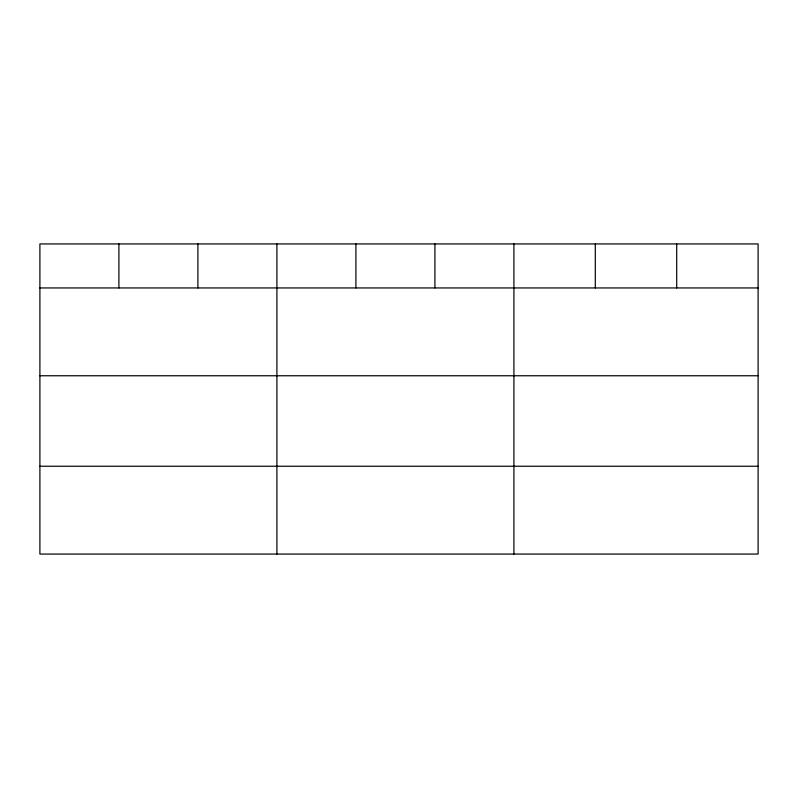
<?xml version="1.0" encoding="UTF-8"?>
<svg xmlns="http://www.w3.org/2000/svg" width="798" height="798" viewBox="0 0 798 798"><rect width="100%" height="100%" fill="white"/><g stroke="black" fill="none" stroke-linecap="round" stroke-linejoin="round"><path stroke-width="1.2" d="M758.1 375.758L758.1 243.939L39.9 243.939L39.9 554.061L758.1 554.061L758.1 375.758L39.9 375.758M39.9 287.948L758.1 287.948M39.9 466.241L758.1 466.241M676.704 243.939L676.704 287.948M595.308 243.939L595.308 287.948M513.912 243.939L513.912 554.061M434.91 243.939L434.91 287.948M355.908 243.939L355.908 287.948M276.906 243.939L276.906 554.061M197.904 243.939L197.904 287.948M118.902 243.939L118.902 287.948"/></g></svg>
